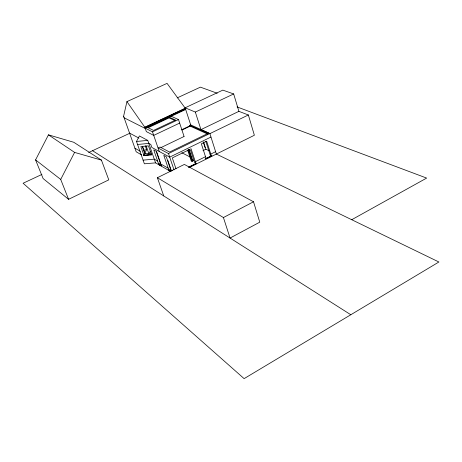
<?xml version="1.0" encoding="UTF-8"?>
<svg xmlns="http://www.w3.org/2000/svg" width="462" height="462" viewBox="0 0 462 462"><rect width="100%" height="100%" fill="white"/><g stroke="black" fill="none" stroke-linecap="round" stroke-linejoin="round"><path stroke-width="0.69" d="M141.672 154.926L136.186 151.784L123.591 116.285L126.929 101.623L167.059 83.368L185.759 108.911L145.022 127.778L177.651 112.468M144.721 153.488L146.61 149.682L145.247 145.784M143.982 150.11L146.61 149.682M68.578 199.313L60.707 179.423L74.596 152.402L101.432 160.118L108.789 179.862L68.578 199.313L43.105 178.528L35.574 159.904L48.452 134.846L73.764 142.273L101.432 160.118M155.567 162.872L144.375 163.808L136.492 141.476L139.409 135.955L147.753 140.379L155.567 162.872L170.634 171.466M150.323 151.345L148.776 153.436L146.188 146.027M151.628 154.828L148.417 145.859L140.841 146.575L143.838 155.093L143.526 155.55L151.628 154.828L151.669 154.395M143.526 155.55L148.394 154.978M143.838 155.093L145.143 153.725L151.322 153.17M351.726 219.716L426.651 178.084L237.046 106.907M223.423 217.544L253.523 201.778L259.771 222.176L230.059 238.051L223.423 217.544L157.386 177.714L184.361 164.426L253.523 201.778M188.629 167.134L196.292 163.34L196.385 163.635L188.727 167.423M205.769 158.506L211.758 155.694L211.85 155.983L205.861 158.795L206.046 158.368L201.34 143.774L206.664 141.176L211.325 155.758L211.758 155.694M189.224 167.03L196.385 163.635M205.861 158.795L211.85 155.983M189.559 167.336L254.371 135.25L248.365 114.974L238.9 111.354L200.958 129.614L195.334 112.07L185.129 107.802L190.858 125.364M193.711 160.164L192.071 161.411L191.233 160.972L187.653 150.138M195.31 161.717L205.503 156.682M210.787 154.071L215.61 151.692M188.092 149.342L190.702 150.658L194.687 162.786L196.292 163.34M202.98 150.647L205.902 149.214L209.113 150.774M170.368 171.009L168.341 169.918L170.738 168.89L167.816 160.326M210.967 137.047L169.693 157.126L151.842 147.459L150.808 144.479L148.308 143.139M158.258 164.16L161.255 165.806L158.258 164.16L160.609 163.155L156.635 151.652M160.88 165.656L161.255 165.806M209.846 133.512L190.714 124.907L189.899 125.294L207.952 133.443L169.519 152.056L160.037 147.026L158.05 147.984L168.486 153.563L209.846 133.512L216.36 154.065L438.9 261.994L244.121 378.632L23.1 183.241L41.921 174.422M248.365 114.974L209.881 133.633L200.958 129.614M160.978 147.592L184.078 136.486M181.814 129.678L190.223 125.664M181.993 130.053L190.177 126.149L207.588 134.032M179.66 123.088L153.719 135.389L146.35 131.618L144.82 127.194L126.929 101.623M178.499 119.566L170.784 116.089L168.844 117.001L175.554 120.051L153.569 130.428L147.118 127.2L145.143 128.13L152.5 131.849L178.499 119.566L184.055 136.423M195.334 112.07L233.674 93.948L238.9 111.354M88.646 152.524L129.776 133.252M185.129 107.802L222.834 90.125L233.674 93.948M185.291 108.218L144.82 127.194L145.282 127.91M145.08 127.327L185.568 108.333M180.913 110.938L185.759 108.911M146.57 127.864L185.701 109.488M148.059 127.772L169.132 117.874L175.237 120.651M177.183 97.904L200.416 87.145L217.215 93.243M136.492 141.476L147.753 140.379M137.555 144.485L148.804 143.405M143.428 155.267L151.53 154.545M149.746 154.857L151.767 154.678M143.076 160.129L154.279 159.165L157.611 161.047M211.325 155.758L210.274 155.238L205.827 141.343M123.591 116.285L123.828 116.955M124.122 117.787L145.264 128.476M181.82 152.72L190.107 157.016M129.551 133.091L138.929 138.115M134.921 148.221L140.402 151.322M160.458 163.802L168.191 168.185M170.657 169.589L172.395 170.576M161.163 165.523L156.098 151.166L153.748 149.884L158.668 164.097M168.341 169.918L170.536 171.177M92.539 150.699L350.808 314.743M48.452 134.846L74.596 152.402M35.574 159.904L60.707 179.423M142.55 146.356L145.143 153.725M142.429 146.951L144.496 152.835M157.386 177.714L163.744 195.928M152.5 131.849L159.251 151.472M171.229 171.269L166.256 156.699L163.796 155.359L168.763 169.86M168.486 153.563L174.024 169.877M176.016 168.849L172.314 157.917L191.06 148.781L195.865 163.404M168.844 117.001L169.132 117.874M188.311 150.011L192.071 161.411M196.142 163.265L196.24 163.554M189.097 149.63L192.85 161.024M189.293 151.311L192.192 160.123M189.899 125.294L190.177 126.149M205.919 158.582L206.012 158.87M203.54 141.857L205.902 149.214M203.557 143.001L205.064 147.678M211.602 155.619L211.694 155.908"/></g></svg>
